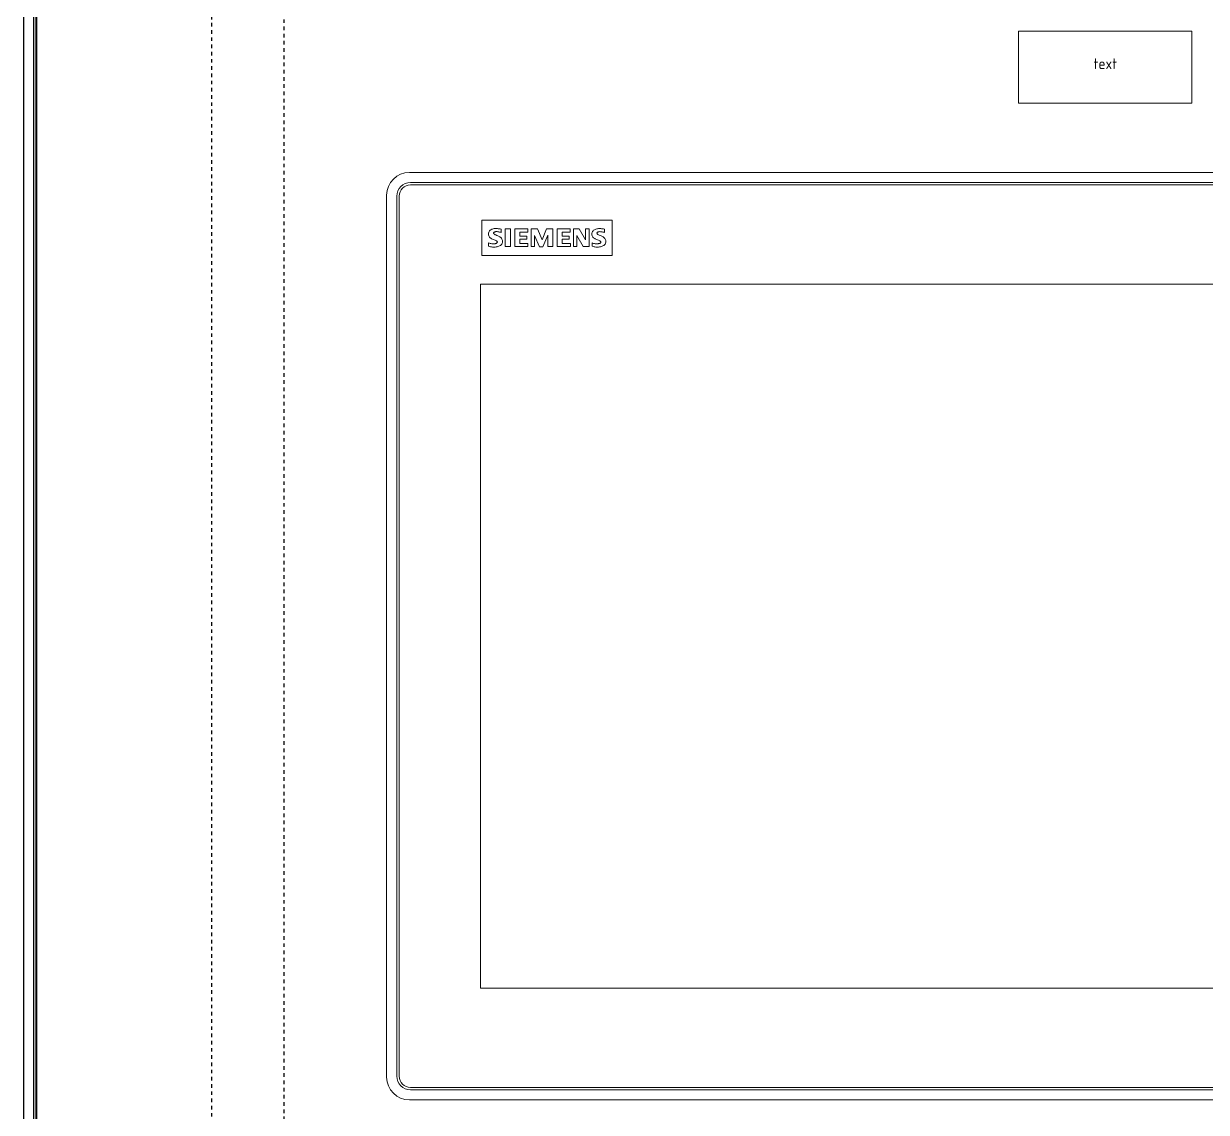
# Model space of a CAD drawing. Header units: millimetres. Extents: x 41350 to 54029, y 25852 to 34717.
# Drawn here: x 42213.9 to 42541.4, y 33239.5 to 33541.1 of the extents above; entities that cross this region are included whole.
import ezdxf

# ---------------------------------------------------------------- set-up
doc = ezdxf.new("R2010")
doc.units = ezdxf.units.MM
doc.set_wipeout_variables(frame=1)
doc.linetypes.add('Dashed', pattern=[2, 1, -1])
doc.layers.add('! NO PLOT !', color=7, linetype='Continuous', true_color=0xff75dd, plot=False)
doc.layers.add('000-PI-Oprema', color=30, linetype='Continuous', lineweight=5)
doc.layers.add('000-PI-ORMAR', color=2, linetype='Continuous')
doc.layers.add('000-PI_TEXT', color=7, linetype='Continuous')
doc.styles.add('PI0', font='isocpeur.ttf', dxfattribs={"width": 0.9})

# ---------------------------------------------------------------- blocks, each defined once
blk = doc.blocks.new('8606.000_front')
at = {"layer": '! NO PLOT !', "linetype": 'Dashed'}
for p, q in [((43084.03, 38500.92), (43084.03, 36660.92)), ((43104.03, 38495.92), (43104.03, 36665.92))]:
    blk.add_line(p, q, dxfattribs=at)
at = {"layer": '000-PI-ORMAR'}
for p, q in [((43035.53, 38573.17), (43035.53, 36588.67)), ((43032.02, 38552.67), (43032.02, 36601.67)), ((43034.74, 38552.67), (43034.74, 36601.67)), ((43035.52, 36601.67), (43035.52, 38552.53))]:
    blk.add_line(p, q, dxfattribs=at)
blk = doc.blocks.new('6AV2128-3QB06-0AX1')
at = {"layer": '000-PI-Oprema'}
for p, q in [((192.65, 128.5), (-192.65, 128.5)), ((-192.4, 125.7), (192.4, 125.7)), ((192.4, 125), (-192.4, 125)), ((-199, 122.15), (-199, -122.15)), ((-196.2, -121.9), (-196.2, 121.9)), ((-195.5, 121.9), (-195.5, -121.9)), ((-172.68, 105.47), (-172.68, 115.26)), ((-172.68, 115.26), (-136.53, 115.26)), ((-136.53, 115.26), (-136.53, 105.47)), ((-167.26, 111.82), (-167.26, 112.76)), ((-166.17, 112.81), (-166.17, 107.92)), ((-164.66, 112.81), (-166.17, 112.81)), ((-164.66, 107.92), (-164.66, 112.81)), ((-163.52, 112.81), (-163.52, 107.92)), ((-159.93, 112.81), (-163.52, 112.81)), ((-162.12, 111.92), (-159.93, 111.92)), ((-162.12, 110.78), (-162.12, 111.92)), ((-159.93, 111.92), (-159.93, 112.81)), ((-159, 112.81), (-159, 107.92)), ((-157.23, 112.81), (-159, 112.81)), ((-155.93, 109.84), (-157.23, 112.81)), ((-154.73, 112.81), (-155.93, 109.84)), ((-152.96, 112.81), (-154.73, 112.81)), ((-152.96, 107.92), (-152.96, 112.81)), ((-151.82, 112.81), (-151.82, 107.92)), ((-148.18, 112.81), (-151.82, 112.81)), ((-150.36, 111.92), (-148.18, 111.92)), ((-150.36, 110.78), (-150.36, 111.92)), ((-148.18, 111.92), (-148.18, 112.81)), ((-147.3, 112.81), (-147.3, 107.92)), ((-145.68, 112.81), (-147.3, 112.81)), ((-143.97, 109.79), (-145.68, 112.81)), ((-143.97, 112.81), (-143.97, 109.79)), ((-142.93, 112.81), (-143.97, 112.81)), ((-142.93, 107.92), (-142.93, 112.81)), ((-138.66, 111.82), (-138.66, 112.76)), ((-170.75, 108.96), (-170.75, 108.02)), ((-160.19, 110.78), (-162.12, 110.78)), ((-162.12, 108.8), (-162.12, 110)), ((-162.12, 110), (-160.19, 110)), ((-159.88, 108.8), (-162.12, 108.8)), ((-160.19, 110), (-160.19, 110.78)), ((-159.88, 107.92), (-159.88, 108.8)), ((-158.01, 111.04), (-156.66, 107.87)), ((-158.01, 107.92), (-158.01, 111.04)), ((-155.77, 107.87), (-154.37, 111.09)), ((-154.37, 111.09), (-154.37, 107.92)), ((-148.44, 110.78), (-150.36, 110.78)), ((-150.36, 108.8), (-150.36, 110)), ((-150.36, 110), (-148.44, 110)), ((-148.13, 108.8), (-150.36, 108.8)), ((-148.44, 110), (-148.44, 110.78)), ((-148.13, 107.92), (-148.13, 108.8)), ((-146.31, 107.92), (-146.31, 111.04)), ((-146.31, 111.04), (-144.54, 107.92)), ((-142.1, 108.96), (-142.1, 108.02)), ((-136.53, 105.47), (-172.68, 105.47)), ((-166.17, 107.92), (-164.66, 107.92)), ((-163.52, 107.92), (-159.88, 107.92)), ((-159, 107.92), (-158.01, 107.92)), ((-156.66, 107.87), (-155.77, 107.87)), ((-154.37, 107.92), (-152.96, 107.92)), ((-151.82, 107.92), (-148.13, 107.92)), ((-147.3, 107.92), (-146.31, 107.92)), ((-144.54, 107.92), (-142.93, 107.92)), ((-173, -97.5), (-173, 97.5)), ((-173, 97.5), (173, 97.5)), ((173, -97.5), (-173, -97.5)), ((-192.4, -125), (192.4, -125)), ((192.4, -125.7), (-192.4, -125.7)), ((-192.65, -128.5), (192.65, -128.5))]:
    blk.add_line(p, q, dxfattribs=at)
for centre, radius, start, end in [((-192.65, 122.15), 6.35, 90, 180), ((-192.4, 121.9), 3.8, 90, 180), ((-192.4, 121.9), 3.1, 90, 180), ((-192.65, -122.15), 6.35, 180, 270), ((-192.4, -121.9), 3.8, 180, 270), ((-192.4, -121.9), 3.1, 180, 270)]:
    blk.add_arc(centre, radius, start, end, dxfattribs=at)
for points, knots in [([(-167.26, 112.76), (-167.46, 112.79), (-167.82, 112.86), (-168.29, 112.92), (-168.75, 112.96), (-169.21, 112.92), (-169.69, 112.82), (-170.13, 112.62), (-170.51, 112.33), (-170.76, 111.89), (-170.82, 111.42), (-170.76, 110.95), (-170.53, 110.55), (-170.23, 110.27), (-169.88, 110.08), (-169.48, 109.89), (-169.04, 109.71), (-168.65, 109.53), (-168.42, 109.37), (-168.32, 109.16), (-168.38, 108.98), (-168.56, 108.85), (-168.77, 108.78), (-168.99, 108.74), (-169.22, 108.71), (-169.52, 108.7), (-169.9, 108.73), (-170.33, 108.81), (-170.61, 108.91), (-170.75, 108.96)], [0, 0, 0, 0, 0.058167, 0.103291, 0.135497, 0.18739, 0.233927, 0.276573, 0.323469, 0.367574, 0.415117, 0.457643, 0.499335, 0.545023, 0.571534, 0.61311, 0.669886, 0.707355, 0.733443, 0.751236, 0.766876, 0.785371, 0.810586, 0.829835, 0.851293, 0.875106, 0.916093, 0.9575, 1, 1, 1, 1]), ([(-170.75, 108.02), (-170.58, 107.98), (-170.24, 107.89), (-169.74, 107.81), (-169.23, 107.78), (-168.7, 107.81), (-168.18, 107.92), (-167.7, 108.11), (-167.27, 108.41), (-166.98, 108.86), (-166.9, 109.35), (-166.97, 109.83), (-167.2, 110.25), (-167.5, 110.54), (-167.86, 110.74), (-168.25, 110.94), (-168.69, 111.12), (-169.07, 111.3), (-169.31, 111.48), (-169.41, 111.67), (-169.36, 111.83), (-169.23, 111.94), (-169.07, 112), (-168.89, 112.05), (-168.73, 112.07), (-168.48, 112.09), (-168.15, 112.06), (-167.72, 111.97), (-167.42, 111.87), (-167.26, 111.82)], [0, 0, 0, 0, 0.050995, 0.09847, 0.142842, 0.197361, 0.247009, 0.29309, 0.345193, 0.39189, 0.440408, 0.484338, 0.527032, 0.573288, 0.601245, 0.643101, 0.698989, 0.736572, 0.762873, 0.781014, 0.793261, 0.807604, 0.826728, 0.842361, 0.858321, 0.874793, 0.911417, 0.952987, 1, 1, 1, 1]), ([(-138.66, 112.76), (-138.86, 112.79), (-139.22, 112.85), (-139.68, 112.91), (-140.13, 112.94), (-140.58, 112.91), (-141.06, 112.8), (-141.49, 112.6), (-141.87, 112.3), (-142.11, 111.87), (-142.18, 111.41), (-142.11, 110.95), (-141.88, 110.54), (-141.57, 110.27), (-141.22, 110.07), (-140.82, 109.89), (-140.38, 109.71), (-140, 109.53), (-139.76, 109.37), (-139.65, 109.17), (-139.72, 108.99), (-139.9, 108.87), (-140.11, 108.79), (-140.34, 108.75), (-140.57, 108.72), (-140.88, 108.71), (-141.25, 108.73), (-141.68, 108.81), (-141.96, 108.91), (-142.1, 108.96)], [0, 0, 0, 0, 0.057583, 0.102541, 0.134994, 0.185598, 0.231448, 0.274046, 0.321533, 0.365446, 0.411849, 0.454176, 0.496026, 0.542215, 0.569844, 0.611753, 0.668087, 0.705885, 0.732039, 0.749567, 0.764924, 0.783472, 0.80902, 0.829572, 0.851491, 0.87493, 0.915975, 0.95744, 1, 1, 1, 1]), ([(-142.1, 108.02), (-141.92, 107.98), (-141.59, 107.89), (-141.09, 107.81), (-140.58, 107.79), (-140.06, 107.82), (-139.54, 107.93), (-139.07, 108.12), (-138.65, 108.42), (-138.37, 108.86), (-138.3, 109.36), (-138.36, 109.83), (-138.59, 110.24), (-138.89, 110.53), (-139.24, 110.73), (-139.63, 110.92), (-140.06, 111.1), (-140.44, 111.28), (-140.68, 111.45), (-140.79, 111.68), (-140.68, 111.93), (-140.35, 112.05), (-139.96, 112.08), (-139.52, 112.05), (-139.1, 111.96), (-138.81, 111.87), (-138.66, 111.82)], [0, 0, 0, 0, 0.051177, 0.098821, 0.143351, 0.197996, 0.24762, 0.293548, 0.344848, 0.391383, 0.440309, 0.484046, 0.526614, 0.57274, 0.600034, 0.641579, 0.697513, 0.73523, 0.761625, 0.77983, 0.802755, 0.831617, 0.874986, 0.914128, 0.955604, 1, 1, 1, 1])]:
    blk.add_open_spline(points, degree=3, knots=knots, dxfattribs=at)

msp = doc.modelspace()

# ---------------------------------------------------------------- linework, layer by layer
at = {"layer": '000-PI-Oprema'}
msp.add_lwpolyline([(42489.412, 33539.028), (42537.412, 33539.028), (42537.412, 33519.028), (42489.412, 33519.028)], close=True, dxfattribs=at)

# ---------------------------------------------------------------- block references
msp.add_blockref('8606.000_front', (-818.121, -4713.642), dxfattribs=at)

# ---------------------------------------------------------------- texts
at = {"layer": '000-PI_TEXT', "linetype": 'Continuous', "insert": (42513.412, 33529.994), "char_height": 3, "width": 58.2158, "attachment_point": 5, "style": 'PI0'}
msp.add_mtext('text', dxfattribs=at)

# ---------------------------------------------------------------- next in the draw order: block references
at = {"layer": '! NO PLOT !'}
msp.add_blockref('6AV2128-3QB06-0AX1', (42513.412, 33371.385), dxfattribs=at)

doc.saveas('drawing.dxf')
